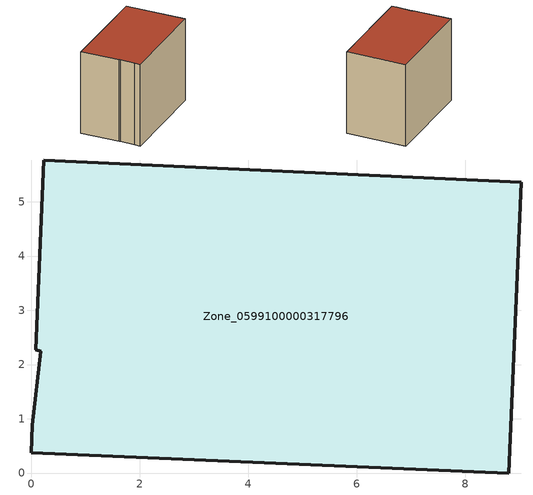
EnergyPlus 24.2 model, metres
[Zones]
Zone_0599100000317796
 floor ground (C_G): 0.17,2.24 0.08,2.27 0.23,5.77 9.03,5.36 8.8,0 0,0.37 0.02,0.88 z1.41
 wall outside (C_F): 0.23,5.77 0.08,2.27 0.17,2.24 0.02,0.88 0,0.37 8.8,0 9.03,5.36 0.23,5.77 z1.41:8.97
 roof outside (C_R): 0.08,2.27 0.17,2.24 0.02,0.88 0,0.37 8.8,0 9.03,5.36 0.23,5.77 z8.97
[BUILDING]
Pand.0599100000317796: North Axis=0; Terrain=City; Loads Convergence Tolerance Value=0.04; Temperature Convergence Tolerance Value=0.4; Solar Distribution=FullExterior; Maximum Number of Warmup Days=25; Minimum Number of Warmup Days=1
[Site:Location]
Rotterdam.The.Hague.AP_ZH_NLD Design_Conditions: Latitude=51.96; Longitude=4.45; Time Zone=1; Elevation=-4.5
[SITE:GROUNDTEMPERATURE:BUILDINGSURFACE]
18, 18, 18, 18, 18, 18, 18, 18, 18, 18, 18, 18
[MATERIAL] Thermal Absorptance=0.9; Solar Absorptance=0.7; Visible Absorptance=0.7
Name | Roughness | Thickness | Conductivity | Density | Specific Heat
G.TI.1992-2005 | MediumSmooth | 0.15 | 0.06 | 540 | 1210
F.TI.1992-2005 | Rough | 0.3 | 0.12 | 1920 | 840
R.TI.1992-2005 | MediumRough | 0.2 | 0.08 | 1500 | 1000
[CONSTRUCTION]
C_G: G.TI.1992-2005
C_F: F.TI.1992-2005
C_R: R.TI.1992-2005
[ZONE]
Zone_0599100000317796: Type=1; Multiplier=1; Ceiling Height=Autocalculate; Volume=Autocalculate; Floor Area=autocalculate; Part of Total Floor Area=Yes
[ZONEINFILTRATION:DESIGNFLOWRATE]
Infil_Zone_0599100000317796: Zone or ZoneList or Space or SpaceList=Zone_0599100000317796; Schedule=AlwaysOn; Design Flow Rate Calculation Method=Flow/Area; Flow Rate per Floor Area=0.0015; Constant Term Coefficient=1; Temperature Term Coefficient=0; Velocity Term Coefficient=0; Velocity Squared Term Coefficient=0
[HVACTEMPLATE:ZONE:IDEALLOADSAIRSYSTEM]
Zone_0599100000317796: Maximum Heating Supply Air Temperature=50; Minimum Cooling Supply Air Temperature=13; Maximum Heating Supply Air Humidity Ratio=0.0156; Minimum Cooling Supply Air Humidity Ratio=0.0077; Heating Limit=NoLimit; Cooling Limit=NoLimit; Dehumidification Control Type=ConstantSensibleHeatRatio; Cooling Sensible Heat Ratio=0.7; Dehumidification Setpoint=60; Humidification Control Type=None; Humidification Setpoint=30; Outdoor Air Method=None; Outdoor Air Flow Rate per Person=0.00944; Outdoor Air Flow Rate per Zone Floor Area=0; Outdoor Air Flow Rate per Zone=0; Demand Controlled Ventilation Type=None; Outdoor Air Economizer Type=NoEconomizer; Heat Recovery Type=None; Sensible Heat Recovery Effectiveness=0.7; Latent Heat Recovery Effectiveness=0.65
[ZONECONTROL:THERMOSTAT]
ThermostatControl_Zone_0599100000317796: Zone or ZoneList=Zone_0599100000317796; Control Type Schedule=DualSetpointControlType; Control 1=Thermostat_Zone_0599100000317796; Temperature Difference Between Cutout And Setpoint=0
[THERMOSTATSETPOINT:DUALSETPOINT]
Thermostat_Zone_0599100000317796: Heating Setpoint Temperature Schedule=HeatingSetpoint_Zone_0599100000317796; Cooling Setpoint Temperature Schedule=CoolingSetpoint_Zone_0599100000317796
[SCHEDULE:COMPACT]
HeatingSetpoint_Zone_0599100000317796: Through: 12/31, For: AllDays, Until: 24:00, 21
CoolingSetpoint_Zone_0599100000317796: Through: 12/31, For: AllDays, Until: 24:00, 24
DualSetpointControlType: Through: 12/31, For: AllDays, Until: 24:00, 4
AlwaysOn: Through: 12/31, For: AllDays, Until: 24:00, 1
